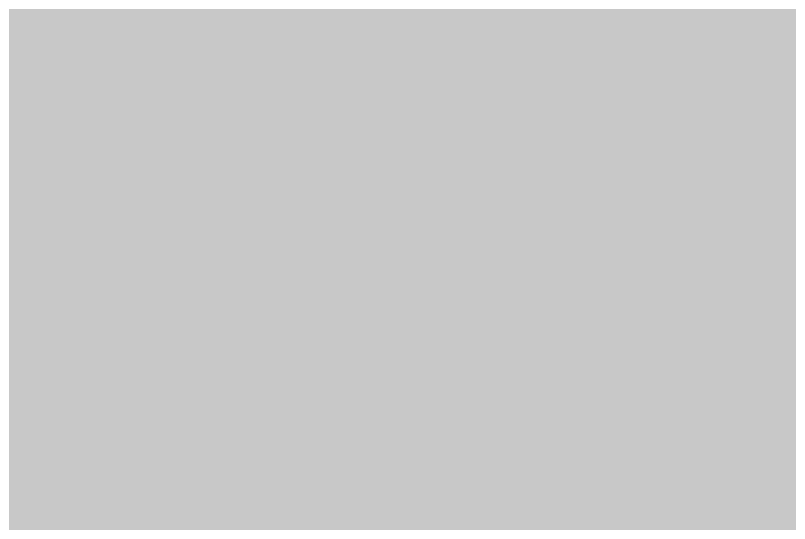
# Model space of a CAD drawing. Header units: inches. Extents: x -10205 to 13964, y -460 to 30702.
# Drawn here: x -3367.6465 to -3367.5237, y 10010.1251 to 10010.2057 of the extents above; entities that cross this region are included whole.
import ezdxf

# ---------------------------------------------------------------- set-up
doc = ezdxf.new("R2010")
doc.units = ezdxf.units.IN
doc.header["$MEASUREMENT"] = 0
doc.layers.add('A-WALL-7', color=113, linetype='Continuous', lineweight=5)

msp = doc.modelspace()

# ---------------------------------------------------------------- hatches: boundary and pattern name
at = {"layer": 'A-WALL-7'}
h = msp.add_hatch(color=256, dxfattribs=at)
h.paths.add_polyline_path([(-2103.47374, 10010.0894), (-2103.47374, 10010.8394), (-2138.91124, 10010.8394), (-2138.91124, 10010.0894), (-2105.75415, 10010.0894)], flags=0)
h.paths.add_polyline_path([(-3252.13624, 10010.0894), (-3252.13624, 10010.8394), (-3310.49874, 10010.8394), (-3310.49874, 10010.0894), (-3272.87374, 10010.0894)], flags=0)
h.paths.add_polyline_path([(-3175.71124, 10010.0894), (-3098.53624, 10010.0894), (-3098.53624, 10010.8394), (-3175.71124, 10010.8394), (-3175.71124, 10010.1894)], flags=0)
h.paths.add_polyline_path([(-3016.39874, 10010.0894), (-3016.39874, 10010.8394), (-3060.51124, 10010.8394), (-3060.51124, 10010.0894), (-3019.12374, 10010.0894)], flags=0)
h.paths.add_polyline_path([(-2214.96124, 10010.0894), (-2214.96124, 10010.8394), (-2281.51124, 10010.8394), (-2281.51124, 10010.0894), (-2274.91556, 10010.0894)], flags=0)
h.paths.add_polyline_path([(-2319.53624, 10010.0894), (-2319.53624, 10010.8394), (-2369.31124, 10010.8394), (-2369.31124, 10010.0894)], flags=0)
h.paths.add_polyline_path([(-2978.37374, 10010.0894), (-2906.53624, 10010.0894), (-2906.53624, 10010.8394), (-2978.37374, 10010.8394), (-2978.37374, 10010.1894)], flags=0)
h.paths.add_polyline_path([(-2482.62324, 10010.0894), (-2407.33624, 10010.0894), (-2407.33624, 10010.8394), (-2443.67374, 10010.8394), (-2443.54874, 10010.7144), (-2563.49874, 10010.7144), (-2563.37374, 10010.8394), (-2575.92374, 10010.8394), (-2575.92374, 10010.0894), (-2547.32594, 10010.0894)], flags=0)
h.paths.add_polyline_path([(-2868.51124, 10010.0894), (-2791.33624, 10010.0894), (-2791.33624, 10010.8394), (-2868.51124, 10010.8394), (-2868.51124, 10010.1894)], flags=0)
h.paths.add_polyline_path([(-2753.31124, 10010.0894), (-2714.53624, 10010.0894), (-2714.53624, 10010.8394), (-2753.31124, 10010.8394), (-2753.31124, 10010.1894)], flags=0)
h.paths.add_polyline_path([(-2615.92374, 10010.0894), (-2615.92374, 10010.8394), (-2676.51124, 10010.8394), (-2676.51124, 10010.0894), (-2637.92374, 10010.0894)], flags=0)
h.paths.add_polyline_path([(-3348.52374, 10010.0894), (-3348.52374, 10010.8394), (-3444.51124, 10010.8394), (-3444.51124, 10010.0894), (-3366.76111, 10010.0894)], flags=0)
h.paths.add_polyline_path([(-3214.11124, 10010.0894), (-3213.73624, 10010.0894), (-3213.73624, 10010.8394), (-3214.11124, 10010.8394), (-3214.11124, 10010.1894)], flags=0)
h.paths.add_polyline_path([(-3830.65352, 10010.0894), (-3751.33624, 10010.0894), (-3751.33624, 10010.8394), (-3830.72374, 10010.8394), (-3830.72374, 10010.0894)], flags=0)
h.paths.add_polyline_path([(-3713.31124, 10010.0894), (-3712.93624, 10010.0894), (-3712.93624, 10010.8394), (-3713.31124, 10010.8394), (-3713.31124, 10010.5894)], flags=0)
h.paths.add_polyline_path([(-3482.53624, 10010.0894), (-3482.53624, 10010.8394), (-3674.91124, 10010.8394), (-3674.91124, 10010.0894), (-3521.16164, 10010.0894)], flags=0)

doc.saveas('drawing.dxf')
